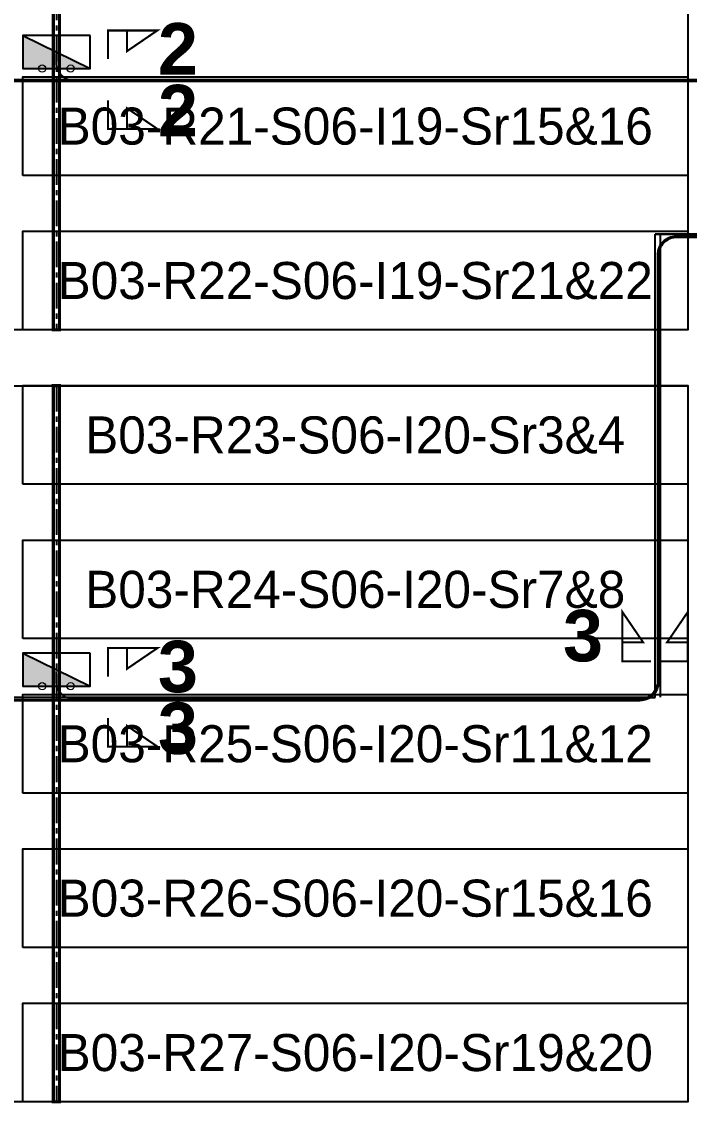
# Model space of a CAD drawing. Header units: metres. Extents: x 530404 to 530792, y 2675352 to 2675672.
# Drawn here: x 530565.4 to 530597.9, y 2675471.7 to 2675524.3 of the extents above; entities that cross this region are included whole.
import ezdxf
from ezdxf.enums import TextEntityAlignment as Align

# ---------------------------------------------------------------- set-up
doc = ezdxf.new("R2010")
doc.units = ezdxf.units.M
doc.linetypes.add('CENTER', pattern=[2, 1.25, -0.25, 0.25, -0.25])
for name, color, linetype in [('DC Trench BL-03', 40, 'Continuous'), ('E-Inverter Grouping', 2, 'Continuous'), ('Inverter Block-03', 7, 'Continuous'), ('LT Cable(AG) INV to LT Panel BL-03', 2, 'Continuous'), ('Messenger Wire Block-03 (Master Path)', 30, 'Continuous'), ('Messenger Wire Block-03 (MW Path)', 191, 'Continuous'), ('MMS Table Block-03', 8, 'Continuous'), ('Plan Line - DC BL-03', 40, 'Continuous'), ('Section Marking BL-03', 2, 'Continuous')]:
    doc.layers.add(name, color=color, linetype=linetype)
doc.layers.add('PILE', color=1, linetype='Continuous', lineweight=15)
doc.styles.add('BoldTextStyle', font='arialbd.ttf')
doc.styles.get("Standard").update_dxf_attribs({"font": 'Adani Regular.ttf'})

# ---------------------------------------------------------------- blocks, each defined once
blk = doc.blocks.new('MMS Table (32.292 x 4.788)')
at = {"color": 0}
blk.add_lwpolyline([(0, -0.002), (0, 4.786), (32.292, 4.786), (32.292, -0.002)], close=True, dxfattribs=at)
at = {"color": 7}
blk.add_attdef('ID1', text='', height=1.8, dxfattribs=at).set_placement((16.146, 2.392), align=Align.MIDDLE_CENTER)
blk = doc.blocks.new('Inverter Block')
h = blk.add_hatch(color=0)
h.dxf.hatch_style = 1
h.paths.add_polyline_path([(-1.456, 2.269), (-1.456, 0.846), (1.456, 0.846)])
at = {"color": 0}
blk.add_lwpolyline([(1.456, 2.269), (-1.456, 2.269), (-1.456, 0.846), (1.456, 0.846)], close=True, dxfattribs=at)
blk.add_lwpolyline([(-1.456, 2.269), (1.456, 0.846)], dxfattribs=at)
at = {"layer": 'PILE'}
for centre in [(-0.613, 0.846), (0.613, 0.846)]:
    blk.add_circle(centre, 0.156, dxfattribs=at)
at = {"color": 7}
blk.add_attdef('ID', (-1.456, 3.006), '', height=1.8, dxfattribs=at)

msp = doc.modelspace()

# ---------------------------------------------------------------- linework, layer by layer
at = {"layer": 'DC Trench BL-03', "color": 40, "const_width": 0.15}
for points in [[(530567.279, 2675671.575), (530566.979, 2675671.575), (530566.979, 2675509.291), (530567.279, 2675509.291)], [(530567.279, 2675506.575), (530566.979, 2675506.575), (530566.979, 2675471.791), (530567.279, 2675471.791)]]:
    msp.add_lwpolyline(points, close=True, dxfattribs=at)
at = {"layer": 'E-Inverter Grouping'}
msp.add_lwpolyline([(530565.391, 2675529.075), (530597.783, 2675529.075), (530597.783, 2675509.291), (530500.707, 2675509.291), (530500.707, 2675536.575), (530565.391, 2675536.575)], close=True, dxfattribs=at)
at = {"layer": 'E-Inverter Grouping', "color": 3}
msp.add_lwpolyline([(530597.783, 2675471.791), (530533.099, 2675471.791), (530533.099, 2675506.575), (530597.783, 2675506.575)], close=True, dxfattribs=at)
at = {"layer": 'LT Cable(AG) INV to LT Panel BL-03'}
for points in [[(530625.798, 2675492.595), (530625.798, 2675493.137, 0.414214), (530624.898, 2675494.037), (530620.119, 2675494.037, -0.181536), (530619.527, 2675494.26), (530618.208, 2675495.412, 0.103275), (530617.848, 2675495.488), (530611.942, 2675495.488, -0.414214), (530611.042, 2675496.388), (530611.042, 2675507.836, 0.040635), (530611.03, 2675507.981), (530610.891, 2675508.829, -0.040635), (530610.879, 2675508.974), (530610.879, 2675520.45, 0.414214), (530609.979, 2675521.35), (530470.854, 2675521.35, -0.414214), (530469.954, 2675522.25), (530469.954, 2675522.69)], [(530625.823, 2675492.595), (530625.823, 2675493.162, 0.414214), (530624.923, 2675494.062), (530620.127, 2675494.062, -0.181351), (530619.535, 2675494.284), (530618.213, 2675495.437, 0.103275), (530617.853, 2675495.513), (530611.967, 2675495.513, -0.414214), (530611.067, 2675496.413), (530611.067, 2675507.838, 0.040635), (530611.055, 2675507.983), (530610.916, 2675508.831, -0.040635), (530610.904, 2675508.976), (530610.904, 2675520.475, 0.414214), (530610.004, 2675521.375), (530568.03, 2675521.375, -0.414214), (530567.13, 2675522.275), (530567.13, 2675522.69)], [(530623.928, 2675492.794), (530623.928, 2675493.062, 0.414214), (530623.028, 2675493.962), (530620.098, 2675493.962, -0.182097), (530619.504, 2675494.186), (530618.193, 2675495.337, 0.103275), (530617.832, 2675495.413), (530611.867, 2675495.413, -0.414214), (530610.967, 2675496.313), (530610.967, 2675507.83, 0.040635), (530610.955, 2675507.975), (530610.816, 2675508.823, -0.040635), (530610.804, 2675508.968), (530610.804, 2675512.875, 0.414214), (530609.904, 2675513.775), (530597.26, 2675513.775, 0.414214), (530596.36, 2675512.875), (530596.36, 2675492.175, -0.414214), (530595.46, 2675491.275), (530438.462, 2675491.275, -0.414214), (530437.562, 2675492.175), (530437.562, 2675492.69)], [(530625.748, 2675492.595), (530625.748, 2675493.087, 0.414214), (530624.848, 2675493.987), (530620.105, 2675493.987, -0.181909), (530619.512, 2675494.211), (530618.198, 2675495.362, 0.103275), (530617.838, 2675495.438), (530611.892, 2675495.438, -0.414214), (530610.992, 2675496.338), (530610.992, 2675507.832, 0.040635), (530610.98, 2675507.977), (530610.841, 2675508.825, -0.040635), (530610.829, 2675508.97), (530610.829, 2675512.9, 0.414214), (530609.929, 2675513.8), (530597.235, 2675513.8, 0.414214), (530596.335, 2675512.9), (530596.335, 2675492.2, -0.414214), (530595.435, 2675491.3), (530503.246, 2675491.3, -0.414214), (530502.346, 2675492.2), (530502.346, 2675492.69)], [(530625.773, 2675492.595), (530625.773, 2675493.112, 0.414214), (530624.873, 2675494.012), (530620.112, 2675494.012, -0.181722), (530619.519, 2675494.235), (530618.203, 2675495.387, 0.103275), (530617.843, 2675495.463), (530611.917, 2675495.463, -0.414214), (530611.017, 2675496.363), (530611.017, 2675507.834, 0.040635), (530611.005, 2675507.979), (530610.866, 2675508.827, -0.040635), (530610.854, 2675508.972), (530610.854, 2675512.925, 0.414214), (530609.954, 2675513.825), (530597.21, 2675513.825, 0.414214), (530596.31, 2675512.925), (530596.31, 2675492.225, -0.414214), (530595.41, 2675491.325), (530568.03, 2675491.325, -0.414214), (530567.13, 2675492.225), (530567.13, 2675492.69)]]:
    msp.add_lwpolyline(points, format="xyb", dxfattribs=at)
at = {"layer": 'Messenger Wire Block-03 (Master Path)'}
for points in [[(530468.315, 2675521.437), (530610.967, 2675521.437)], [(530596.197, 2675513.937), (530610.967, 2675513.937)], [(530596.197, 2675491.437), (530596.197, 2675513.937)], [(530435.923, 2675491.437), (530596.197, 2675491.437)]]:
    msp.add_lwpolyline(points, dxfattribs=at)
at = {"layer": 'Messenger Wire Block-03 (MW Path)', "const_width": 0.1}
for points in [[(530468.315, 2675521.437), (530610.967, 2675521.437)], [(530596.197, 2675513.937), (530610.967, 2675513.937)], [(530596.447, 2675491.437), (530596.447, 2675513.937)], [(530435.923, 2675491.437), (530596.197, 2675491.437)]]:
    msp.add_lwpolyline(points, dxfattribs=at)
at = {"layer": 'Plan Line - DC BL-03', "color": 6, "linetype": 'CENTER'}
for points in [[(530567.13, 2675671.575), (530567.13, 2675509.291)], [(530567.13, 2675506.575), (530567.13, 2675471.791)]]:
    msp.add_lwpolyline(points, dxfattribs=at)
at = {"layer": 'Section Marking BL-03', "color": 94, "lineweight": 35, "true_color": 0x00a500, "const_width": 0.1}
for points in [[(530569.63, 2675522.437), (530569.63, 2675523.827), (530572.03, 2675523.827), (530570.55, 2675522.817), (530570.55, 2675523.827)], [(530569.63, 2675520.437), (530569.63, 2675519.047), (530572.03, 2675519.047), (530570.55, 2675520.057), (530570.55, 2675519.047)], [(530595.997, 2675493.187), (530594.607, 2675493.187), (530594.607, 2675495.587), (530595.617, 2675494.107), (530594.607, 2675494.107)], [(530596.397, 2675493.187), (530597.787, 2675493.187), (530597.787, 2675495.587), (530596.777, 2675494.107), (530597.787, 2675494.107)], [(530569.63, 2675492.437), (530569.63, 2675493.827), (530572.03, 2675493.827), (530570.55, 2675492.817), (530570.55, 2675493.827)], [(530569.63, 2675490.437), (530569.63, 2675489.047), (530572.03, 2675489.047), (530570.55, 2675490.057), (530570.55, 2675489.047)]]:
    msp.add_lwpolyline(points, dxfattribs=at)

# ---------------------------------------------------------------- block references
at = {"layer": 'Inverter Block-03'}
ref = msp.add_blockref('Inverter Block', (530567.13, 2675521.025), dxfattribs=dict(at, xscale=1.124999999976148, yscale=1.124999999976148, zscale=1.124999999976148))
ref.add_attrib('ID', 'B03-I19-ASB04', (530543.538, 2675521.941), dxfattribs={"layer": '0', "color": 7, "height": 2.025})
ref = msp.add_blockref('Inverter Block', (530567.13, 2675491.025), dxfattribs=dict(at, xscale=1.124999999976148, yscale=1.124999999976148, zscale=1.124999999976148))
ref.add_attrib('ID', 'B03-I20-ASB04', (530543.538, 2675491.941), dxfattribs={"layer": '0', "color": 7, "height": 2.025})
at = {"layer": 'MMS Table Block-03'}
for p, values in [((530565.491, 2675516.791), {'ID1': 'B03-R21-S06-I19-Sr15&16'}), ((530565.491, 2675509.291), {'ID1': 'B03-R22-S06-I19-Sr21&22'}), ((530565.491, 2675501.791), {'ID1': 'B03-R23-S06-I20-Sr3&4'}), ((530565.491, 2675494.291), {'ID1': 'B03-R24-S06-I20-Sr7&8'}), ((530565.491, 2675486.791), {'ID1': 'B03-R25-S06-I20-Sr11&12'}), ((530565.491, 2675479.291), {'ID1': 'B03-R26-S06-I20-Sr15&16'}), ((530565.491, 2675471.791), {'ID1': 'B03-R27-S06-I20-Sr19&20'})]:
    msp.add_blockref('MMS Table (32.292 x 4.788)', p, dxfattribs=at).add_auto_attribs(values)

# ---------------------------------------------------------------- texts
at = {"layer": 'Section Marking BL-03', "color": 94, "true_color": 0x00a500, "style": 'BoldTextStyle'}
for s, p in [('2', (530573.03, 2675522.937)), ('2', (530573.03, 2675519.937)), ('3', (530592.697, 2675494.437)), ('3', (530573.03, 2675492.937)), ('3', (530573.03, 2675489.937))]:
    msp.add_text(s, height=2.5, dxfattribs=at).set_placement(p, align=Align.MIDDLE_CENTER)

doc.saveas('drawing.dxf')
